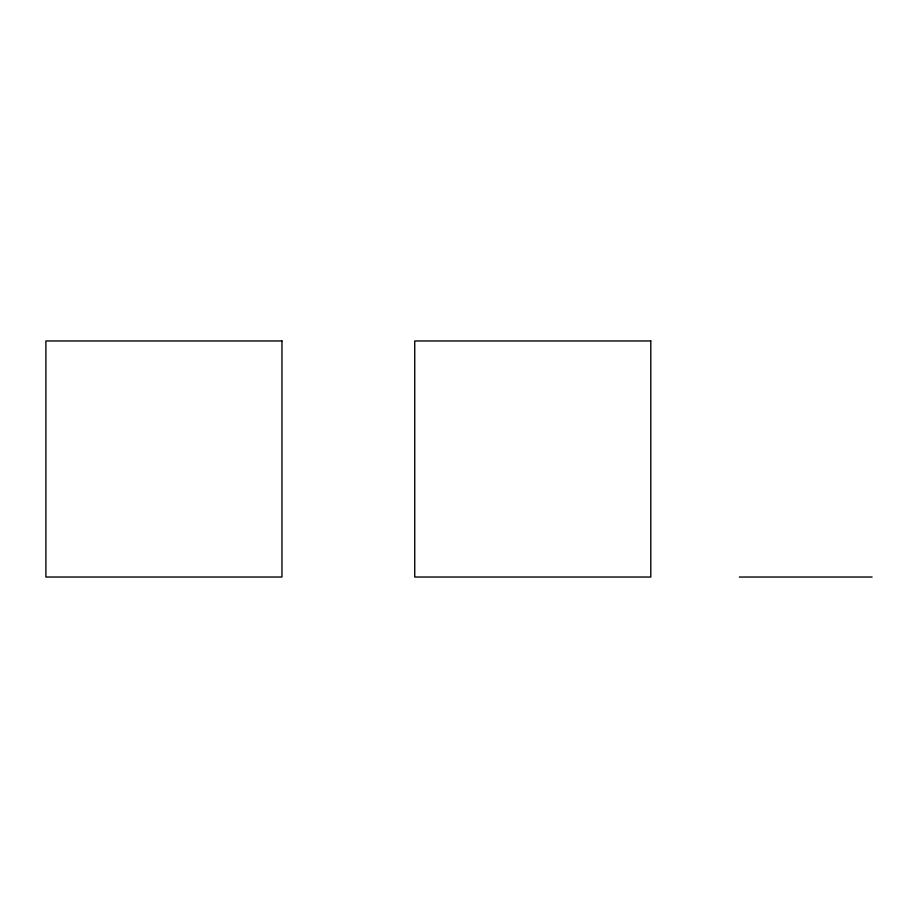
<?xml version="1.0" encoding="UTF-8"?>
<svg xmlns="http://www.w3.org/2000/svg" width="918" height="918" viewBox="0 0 918 918"><rect width="100%" height="100%" fill="white"/><g stroke="black" fill="none" stroke-linecap="round" stroke-linejoin="round"><path stroke-width="1.38" d="M739.323 577.032L872.1 577.032M281.952 340.968L45.9 340.968L45.9 577.032L281.952 577.032L281.952 340.968M650.793 340.968L414.741 340.968L414.741 577.032L650.793 577.032L650.793 340.968"/></g></svg>
